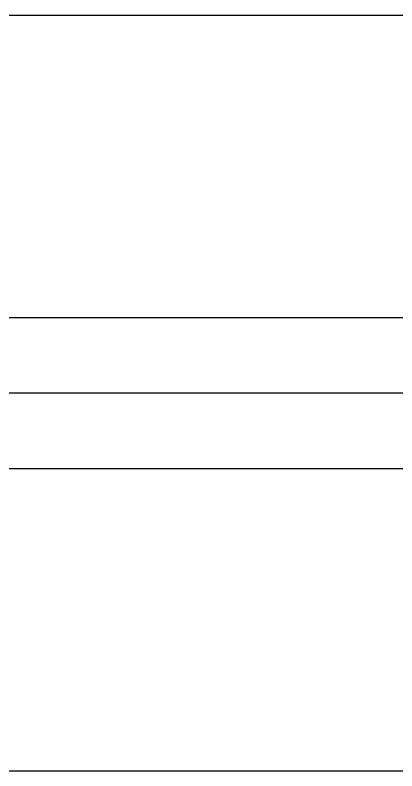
# Model space of a CAD drawing. Header units: millimetres. Extents: x 1448 to 104164, y -19509 to -89.
# Drawn here: x 53639.3 to 53689.9, y -3863.2 to -3763.2 of the extents above; entities that cross this region are included whole.
import ezdxf

# ---------------------------------------------------------------- set-up
doc = ezdxf.new("R2010")
doc.units = ezdxf.units.MM
doc.header["$LTSCALE"] = 60
doc.header["$MEASUREMENT"] = 0
doc.linetypes.add('CEN', pattern=[62, 60, -1, 0, -1])
doc.layers.get('0').update_dxf_attribs({"linetype": 'CONTINUOUS'})
doc.layers.add('cen', color=14, linetype='CONTINUOUS')

msp = doc.modelspace()

# ---------------------------------------------------------------- linework, layer by layer
at = {"color": 3}
for p, q in [((51099.32, -3763.18), (60099.32, -3763.18)), ((50947.59, -3803.18), (55781.04, -3803.18)), ((50947.59, -3823.18), (55781.04, -3823.18)), ((51099.32, -3863.18), (60099.32, -3863.18))]:
    msp.add_line(p, q, dxfattribs=at)
at = {"layer": 'cen', "linetype": 'CEN'}
msp.add_line((50869.32, -3813.18), (60474.26, -3813.18), dxfattribs=at)

doc.saveas('drawing.dxf')
